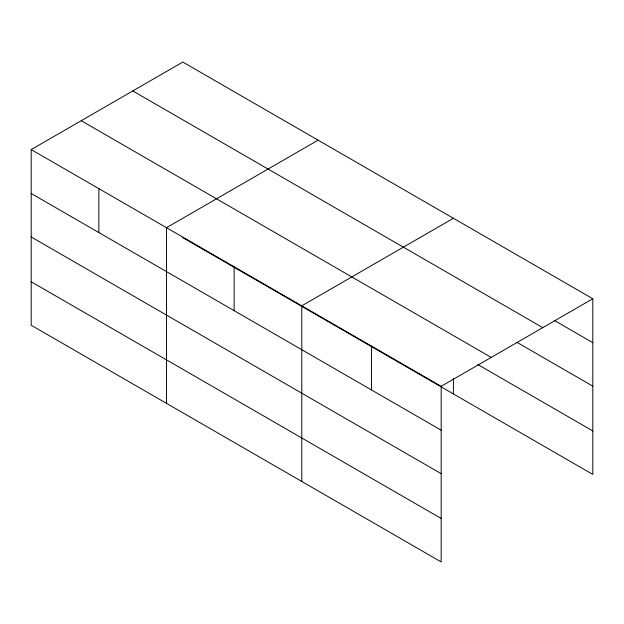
<?xml version="1.0" encoding="UTF-8"?>
<svg xmlns="http://www.w3.org/2000/svg" width="624" height="624" viewBox="0 0 624 624"><rect width="100%" height="100%" fill="white"/><g stroke="black" fill="none" stroke-linecap="round" stroke-linejoin="round"><path stroke-width="0.94" d="M441.184 473.671L441.184 386.295L31.2 149.588L31.2 325.244L441.184 561.943L441.184 473.671L31.2 236.972M182.816 237.705L592.8 474.412L592.8 298.756L182.816 62.057L31.2 149.588M318.115 140.166L166.491 227.698L166.491 403.354M453.406 218.275L301.79 305.815L301.79 481.471M441.184 386.295L592.8 298.756M554.174 320.354L592.8 342.662M132.787 90.94L542.763 327.639M517.226 342.506L592.8 386.139M81.237 120.705L491.213 357.404M477.758 364.51L592.8 430.934M31.2 193.495L441.184 430.193M31.2 281.767L441.184 518.466M453.406 378.472L453.406 393.931M371.483 346.055L371.483 389.953M234.14 266.76L234.14 310.658M98.849 188.643L98.849 232.549"/></g></svg>
